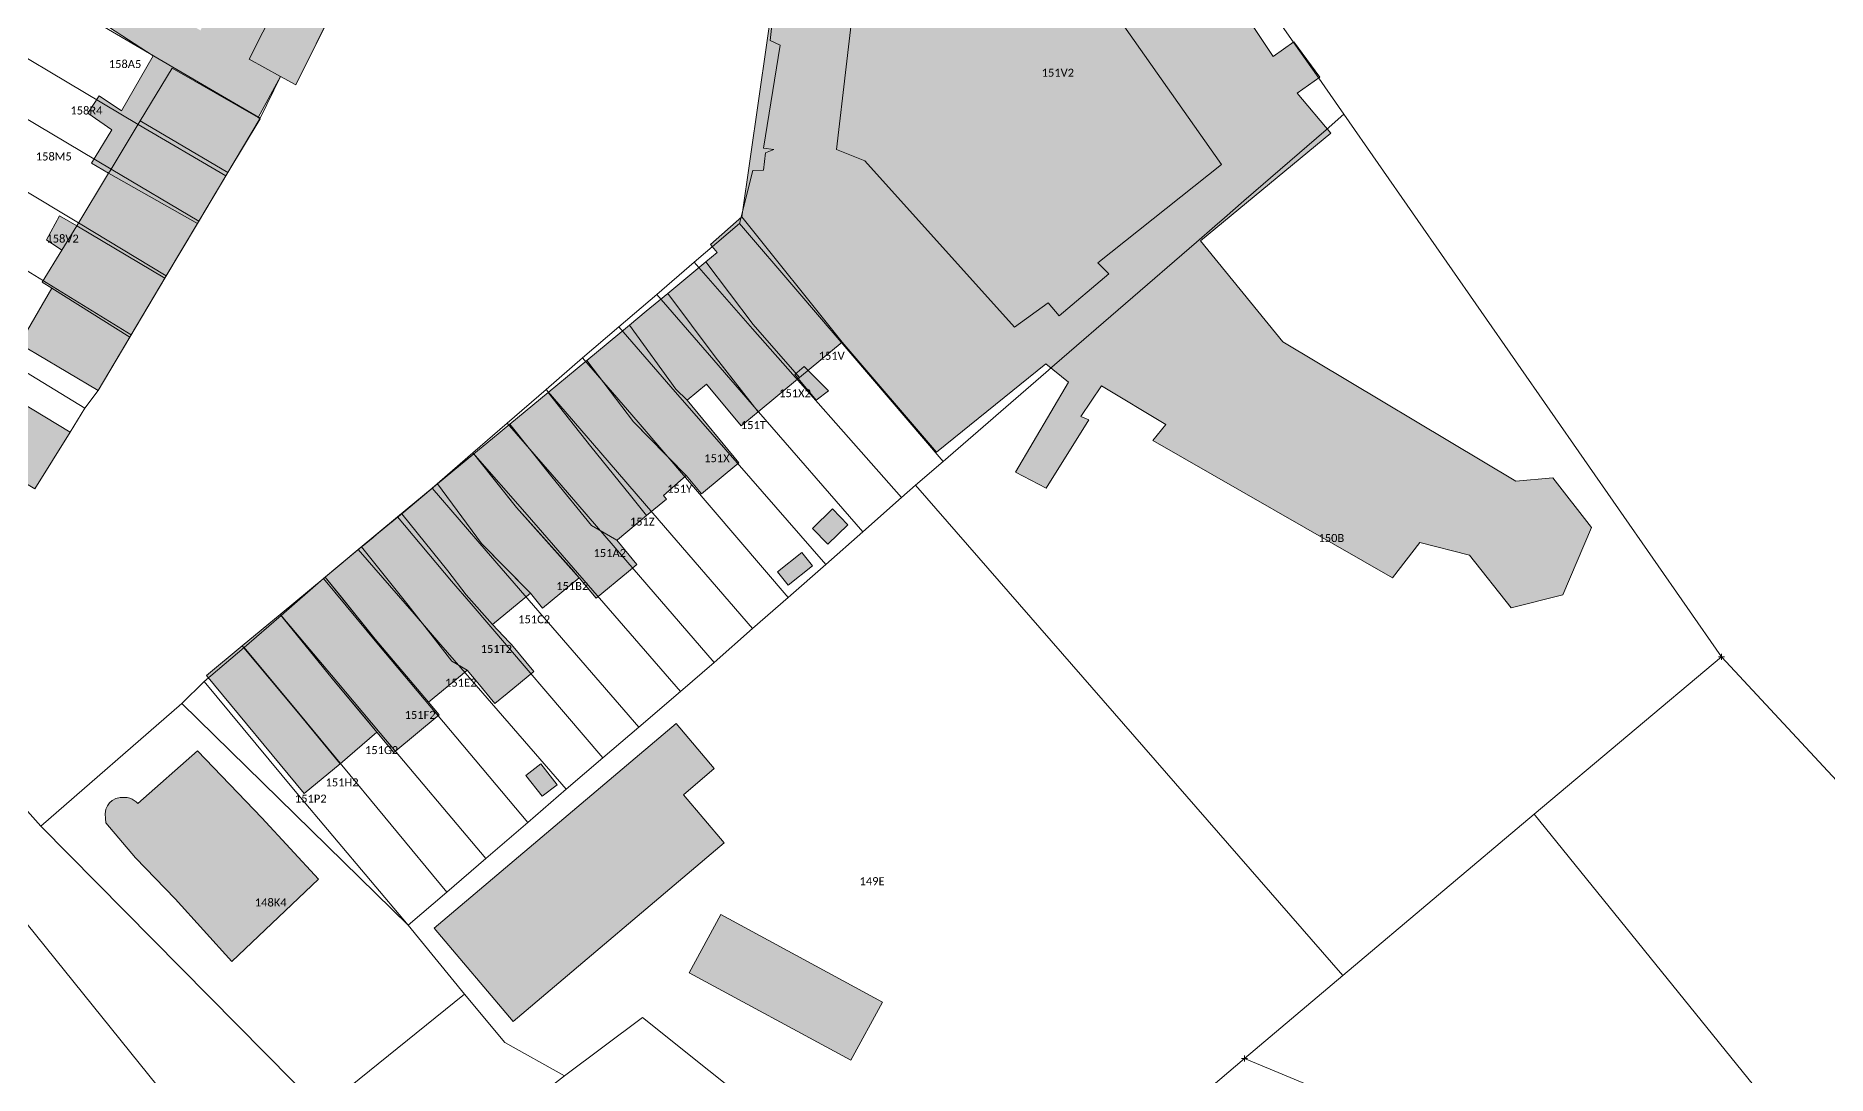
# Model space of a CAD drawing. Header units: metres. Extents: x 113120 to 240396, y 120329 to 242116.
# Drawn here: x 116402.2 to 116581.3, y 121300.4 to 121404.3 of the extents above; entities that cross this region are included whole.
import ezdxf

# ---------------------------------------------------------------- set-up
doc = ezdxf.new("R2010")
doc.units = ezdxf.units.M
doc.header["$LTSCALE"] = 3
doc.header["$PDMODE"] = 2
doc.header["$PDSIZE"] = 0.3
for name, color, linetype, lineweight in [('Bpn_CaPa', 78, 'Continuous', 0), ('Bpn_ReBu', 4, 'Continuous', 0), ('Bpt_CaNu', 7, 'Continuous', 0), ('Bpt_PrSt', 7, 'Continuous', 0), ('Hachure bâtiment', 11, 'Continuous', 0)]:
    doc.layers.add(name, color=color, linetype=linetype, lineweight=lineweight)
doc.styles.add('Legend', font='')
doc.styles.get('Legend').set_extended_font_data('Calibri')

msp = doc.modelspace()

# ---------------------------------------------------------------- hatches: boundary and pattern name
at = {"layer": 'Hachure bâtiment'}
h = msp.add_hatch(color=256, dxfattribs=at)
h.dxf.hatch_style = 1
h.paths.add_polyline_path([(116485.05, 121391.81), (116500, 121375.18), (116503.37, 121377.59), (116504.49, 121376.31), (116509.46, 121380.49), (116508.34, 121381.62), (116520.72, 121391.44), (116499.52, 121421.56), (116484.14, 121409.5), (116482.21, 121392.94)], flags=16)
h.paths.add_polyline_path([(116492.41, 121462.79), (116489.84, 121458.23), (116489.37, 121457.42), (116487.35, 121458.57), (116485.9, 121456), (116489.4, 121454.17), (116488.1, 121451.9), (116486.8, 121452.72), (116485.72, 121450.6), (116483.77, 121446.77), (116484.71, 121446.18), (116484.95, 121446.03), (116483.1, 121442.42), (116482.27, 121442.82), (116481.49, 121441.49), (116480.84, 121440.37), (116480.05, 121439.01), (116479.12, 121437.4), (116475.75, 121439.3), (116474.45, 121436.95), (116476.07, 121435.9), (116473.9, 121431.85), (116473.45, 121432.17), (116472.45, 121430.4), (116476.65, 121428), (116475.75, 121426.32), (116472.7, 121428.05), (116470.78, 121424.55), (116470.5, 121424.71), (116468.92, 121425.6), (116468.27, 121424.27), (116469.82, 121423.25), (116468.53, 121420.79), (116467.75, 121419.3), (116466.72, 121419.9), (116466.17, 121419), (116470.52, 121416.15), (116469.22, 121414.15), (116462.52, 121418.03), (116462.13, 121418.25), (116461.87, 121418.4), (116461.65, 121418.5), (116464.47, 121423.22), (116463.42, 121423.82), (116465.45, 121427.37), (116467.57, 121431.08), (116469.54, 121434.52), (116471.55, 121438.02), (116471.65, 121438.19), (116471.74, 121438.35), (116473.92, 121442.32), (116473.99, 121442.45), (116474.1, 121442.65), (116476.17, 121446.29), (116478.15, 121449.77), (116478.24, 121449.93), (116478.32, 121450.09), (116480.35, 121453.89), (116482.5, 121457.92), (116482, 121458.25), (116484.2, 121462.45), (116484.62, 121462.25), (116486.67, 121466)])
h = msp.add_hatch(color=256, dxfattribs=at)
h.dxf.hatch_style = 1
h.paths.add_polyline_path([(116427.78, 121427.98), (116425.9, 121424.52), (116429.22, 121422.55), (116425.7, 121415.7), (116423.82, 121412.02), (116427.57, 121410.12), (116423.47, 121401.97), (116426.61, 121400.24), (116424.37, 121396.13), (116415.8, 121401.07), (116412.6, 121395.79), (116409.58, 121390.81), (116409.43, 121390.56), (116407.71, 121391.58), (116409.75, 121394.92), (116407.35, 121396.57), (116408.5, 121398.32), (116410.72, 121396.82), (116413.9, 121402.32), (116404.5, 121408.45), (116406.67, 121411.8), (116418.62, 121404.85), (116421.22, 121409.9), (116419.32, 121411.07), (116420.05, 121412.6), (116417.15, 121414.15), (116417.77, 121415.45), (116416.05, 121416.47), (116417.17, 121418.35), (116418.92, 121417.57), (116419.62, 121418.82), (116420.52, 121418.17), (116422.35, 121421.7), (116415.8, 121425.23), (116413.32, 121426.57), (116415.1, 121430.1), (116414.25, 121430.62), (116415, 121432.17), (116416.3, 121431.5), (116417.17, 121433.42)])
h = msp.add_hatch(color=256, dxfattribs=at)
h.dxf.hatch_style = 1
h.paths.add_polyline_path([(116485.05, 121391.81), (116500, 121375.18), (116503.37, 121377.59), (116504.49, 121376.31), (116509.46, 121380.49), (116508.34, 121381.62), (116520.72, 121391.44), (116499.52, 121421.56), (116484.14, 121409.5), (116482.21, 121392.94)], flags=16)
h.paths.add_polyline_path([(116472.74, 121386.21), (116476.09, 121409.44), (116505.37, 121432.12), (116507.62, 121429.25), (116509.06, 121430.21), (116511.47, 121427.18), (116509.71, 121425.57), (116516.79, 121415.54), (116518.87, 121416.82), (116522.41, 121411.86), (116520.33, 121410.58), (116525.88, 121402.25), (116527.96, 121403.7), (116530.53, 121400.18), (116528.29, 121398.57), (116531.66, 121394.57), (116518.61, 121383.81), (116526.84, 121373.7), (116550.16, 121359.77), (116553.85, 121360.1), (116557.71, 121355.14), (116554.83, 121348.39), (116549.69, 121347.1), (116545.51, 121352.38), (116540.53, 121353.65), (116537.81, 121350.11), (116513.86, 121363.85), (116515.15, 121365.45), (116508.72, 121369.29), (116506.64, 121366.23), (116507.44, 121365.91), (116503.17, 121359.07), (116500.12, 121360.67), (116505.41, 121369.67), (116503.16, 121371.51), (116492.2, 121362.67), (116482.78, 121373.67)])
h = msp.add_hatch(color=256, dxfattribs=at)
h.dxf.hatch_style = 1
h.paths.add_polyline_path([(116470.27, 121382.63), (116469.6, 121383.44), (116472.74, 121386.21), (116482.78, 121373.67), (116478.52, 121370.14), (116473.89, 121375.45), (116469.16, 121381.71)])
h.paths.add_polyline_path([(116485.05, 121391.81), (116500, 121375.18), (116503.37, 121377.59), (116504.49, 121376.31), (116509.46, 121380.49), (116508.34, 121381.62), (116520.72, 121391.44), (116499.52, 121421.56), (116484.14, 121409.5), (116482.21, 121392.94)], flags=16)
h = msp.add_hatch(color=256, dxfattribs=at)
h.dxf.hatch_style = 1
h.paths.add_polyline_path([(116522.27, 121411.72), (116520.31, 121410.42), (116516.81, 121415.4), (116518.73, 121416.67)], flags=17)
h.paths.add_polyline_path([(116485.05, 121391.81), (116500, 121375.18), (116503.37, 121377.59), (116504.49, 121376.31), (116509.46, 121380.49), (116508.34, 121381.62), (116520.72, 121391.44), (116499.52, 121421.56), (116484.14, 121409.5), (116482.21, 121392.94)], flags=16)
h = msp.add_hatch(color=256, dxfattribs=at)
h.dxf.hatch_style = 1
h.paths.add_polyline_path([(116432.26, 121407.69), (116432.19, 121407.55), (116428.15, 121399.4), (116426.61, 121400.24), (116423.47, 121401.97), (116427.57, 121410.12)])
h = msp.add_hatch(color=256, dxfattribs=at)
h.dxf.hatch_style = 1
h.paths.add_polyline_path([(116424.37, 121396.13), (116424.57, 121396.02), (116421.36, 121390.64), (116412.6, 121395.79), (116415.8, 121401.07)], flags=17)
h = msp.add_hatch(color=256, dxfattribs=at)
h.dxf.hatch_style = 1
h.paths.add_polyline_path([(116421.36, 121390.64), (116418.33, 121385.55), (116409.43, 121390.56), (116409.58, 121390.81), (116412.6, 121395.79)])
h = msp.add_hatch(color=256, dxfattribs=at)
h.dxf.hatch_style = 1
h.paths.add_polyline_path([(116418.33, 121385.55), (116415.05, 121380.06), (116406.25, 121385.31), (116409.43, 121390.56)])
h = msp.add_hatch(color=256, dxfattribs=at)
h.dxf.hatch_style = 1
h.paths.add_polyline_path([(116406.25, 121385.31), (116404.77, 121382.87), (116403.22, 121383.92), (116404.52, 121386.32)])
h = msp.add_hatch(color=256, dxfattribs=at)
h.dxf.hatch_style = 1
h.paths.add_polyline_path([(116415.05, 121380.06), (116411.55, 121374.18), (116403.75, 121379.07), (116402.78, 121379.66), (116404.77, 121382.87), (116406.25, 121385.31)])
h = msp.add_hatch(color=256, dxfattribs=at)
h.dxf.hatch_style = 1
h.paths.add_polyline_path([(116465.35, 121378.55), (116469.16, 121381.71), (116473.89, 121375.45), (116478.52, 121370.14), (116474.37, 121366.71), (116470.08, 121372.22)])
h = msp.add_hatch(color=256, dxfattribs=at)
h.dxf.hatch_style = 1
h.paths.add_polyline_path([(116411.55, 121374.18), (116408.37, 121368.85), (116402.32, 121372.45), (116400.52, 121373.52), (116400.71, 121373.85), (116403.75, 121379.07)])
h = msp.add_hatch(color=256, dxfattribs=at)
h.dxf.hatch_style = 1
h.paths.add_polyline_path([(116467.28, 121367.86), (116466.15, 121368.97), (116461.5, 121375.36), (116463.19, 121376.76), (116465.35, 121378.55), (116470.08, 121372.22), (116471.05, 121370.98), (116474.37, 121366.71), (116472.67, 121365.31), (116469.22, 121369.47)])
h = msp.add_hatch(color=256, dxfattribs=at)
h.dxf.hatch_style = 1
h.paths.add_polyline_path([(116457.26, 121371.85), (116461.5, 121375.36), (116466.15, 121368.97), (116467.28, 121367.86), (116472.46, 121361.61), (116468.7, 121358.5), (116467.18, 121360.34), (116466.74, 121360.78), (116461.92, 121365.7)])
h = msp.add_hatch(color=256, dxfattribs=at)
h.dxf.hatch_style = 1
h.paths.add_polyline_path([(116453.38, 121368.64), (116457.26, 121371.85), (116461.92, 121365.7), (116467.18, 121360.34), (116464.91, 121358.34), (116465.05, 121358.18), (116465.21, 121357.98), (116463.23, 121356.34), (116461.6, 121358.35), (116457.64, 121363.23)])
h = msp.add_hatch(color=256, dxfattribs=at)
h.dxf.hatch_style = 1
h.paths.add_polyline_path([(116481.42, 121368.82), (116480.17, 121367.87), (116478.05, 121370.43), (116478.97, 121371.25)], flags=17)
h = msp.add_hatch(color=256, dxfattribs=at)
h.dxf.hatch_style = 1
h.paths.add_polyline_path([(116405.6, 121364.67), (116402.04, 121359.02), (116394.22, 121363.72), (116397.97, 121369.27)])
h = msp.add_hatch(color=256, dxfattribs=at)
h.dxf.hatch_style = 1
h.paths.add_polyline_path([(116449.55, 121365.47), (116453.38, 121368.64), (116453.38, 121368.63), (116457.64, 121363.23), (116461.6, 121358.35), (116463.23, 121356.34), (116460.31, 121353.92), (116460.24, 121353.86), (116460.24, 121353.86), (116457.71, 121355.33), (116453.74, 121360.19)])
h = msp.add_hatch(color=256, dxfattribs=at)
h.dxf.hatch_style = 1
h.paths.add_polyline_path([(116457.71, 121355.33), (116460.24, 121353.86), (116462.24, 121351.43), (116461.4, 121350.74), (116458.19, 121348.08), (116456.5, 121350.11), (116455.74, 121350.96), (116450.21, 121357.13), (116446.42, 121361.91), (116445.96, 121362.49), (116447.82, 121364.03), (116449.55, 121365.47), (116453.74, 121360.19)])
h = msp.add_hatch(color=256, dxfattribs=at)
h.dxf.hatch_style = 1
h.paths.add_polyline_path([(116445.96, 121362.49), (116450.21, 121357.13), (116456.5, 121350.11), (116452.83, 121347.07), (116451.61, 121348.57), (116451.23, 121348.97), (116446.73, 121353.55), (116442.33, 121359.49), (116445.96, 121362.49)])
h = msp.add_hatch(color=256, dxfattribs=at)
h.dxf.hatch_style = 1
h.paths.add_polyline_path([(116438.74, 121356.52), (116442.33, 121359.49), (116446.73, 121353.55), (116451.61, 121348.57), (116447.82, 121345.44), (116445.19, 121348.42), (116443.36, 121350.8)])
h = msp.add_hatch(color=256, dxfattribs=at)
h.dxf.hatch_style = 1
h.paths.add_polyline_path([(116451.95, 121340.75), (116449.29, 121338.55), (116448.06, 121337.53), (116446.35, 121339.59), (116445.3, 121340.87), (116443.75, 121341.77), (116441.9, 121344.17), (116439.39, 121347.38), (116434.73, 121353.19), (116434.94, 121353.37), (116435.16, 121353.55), (116435.88, 121354.15), (116436.23, 121354.44), (116437.55, 121355.53), (116437.65, 121355.61), (116438.07, 121355.96), (116438.74, 121356.52), (116443.36, 121350.8), (116445.19, 121348.42), (116447.82, 121345.44), (116449.5, 121343.67), (116449.72, 121343.44)])
h = msp.add_hatch(color=256, dxfattribs=at)
h.dxf.hatch_style = 1
h.paths.add_polyline_path([(116483.35, 121355.42), (116481.35, 121353.47), (116479.83, 121355.05), (116481.82, 121357)], flags=17)
h = msp.add_hatch(color=256, dxfattribs=at)
h.dxf.hatch_style = 1
h.paths.add_polyline_path([(116444.79, 121340.45), (116441.43, 121337.67), (116436.08, 121343.97), (116432.71, 121348.17), (116431.09, 121350.18), (116434.73, 121353.19), (116439.39, 121347.38), (116441.9, 121344.17), (116443.75, 121341.77), (116445.3, 121340.87)])
h = msp.add_hatch(color=256, dxfattribs=at)
h.dxf.hatch_style = 1
h.paths.add_polyline_path([(116479.82, 121351.32), (116477.37, 121349.37), (116476.3, 121350.7), (116478.75, 121352.65)], flags=17)
h = msp.add_hatch(color=256, dxfattribs=at)
h.dxf.hatch_style = 1
h.paths.add_polyline_path([(116426.57, 121346.44), (116431.09, 121350.18), (116436.08, 121343.97), (116441.43, 121337.67), (116442.49, 121336.39), (116437.94, 121332.63), (116436.26, 121334.67), (116435.22, 121335.93), (116431.78, 121340.05)])
h = msp.add_hatch(color=256, dxfattribs=at)
h.dxf.hatch_style = 1
h.paths.add_polyline_path([(116426.57, 121346.44), (116431.78, 121340.05), (116436.26, 121334.67), (116432.57, 121331.51), (116428.24, 121336.78), (116422.79, 121343.31)])
h = msp.add_hatch(color=256, dxfattribs=at)
h.dxf.hatch_style = 1
h.paths.add_polyline_path([(116432.57, 121331.51), (116428.99, 121328.54), (116419.22, 121340.35), (116422.79, 121343.31), (116428.24, 121336.78)])
h = msp.add_hatch(color=256, dxfattribs=at)
h.dxf.hatch_style = 1
h.paths.add_polyline_path([(116449.89, 121305.75), (116442, 121315.06), (116466.17, 121335.53), (116469.98, 121331.03), (116466.9, 121328.42), (116470.98, 121323.61)])
h = msp.add_hatch(color=256, dxfattribs=at)
h.dxf.hatch_style = 1
h.paths.add_polyline_path([(116424.74, 121326.11), (116430.41, 121319.98), (116421.76, 121311.75), (116416.08, 121318), (116412.13, 121322.11), (116409.15, 121325.6), (116409.12, 121326.05), (116409.08, 121326.52), (116409.15, 121326.96), (116409.31, 121327.3), (116409.53, 121327.61), (116409.8, 121327.85), (116410.16, 121328.04), (116410.59, 121328.13), (116411.01, 121328.15), (116411.28, 121328.13), (116411.55, 121328.06), (116411.8, 121327.97), (116411.99, 121327.84), (116412.18, 121327.69), (116412.34, 121327.54), (116418.32, 121332.82)])
h = msp.add_hatch(color=256, dxfattribs=at)
h.dxf.hatch_style = 1
h.paths.add_polyline_path([(116454.27, 121329.42), (116452.77, 121328.27), (116451.15, 121330.35), (116452.65, 121331.52)], flags=17)
h = msp.add_hatch(color=256, dxfattribs=at)
h.dxf.hatch_style = 1
h.paths.add_polyline_path([(116483.64, 121301.86), (116467.49, 121310.61), (116470.64, 121316.43), (116486.8, 121307.68)])

# ---------------------------------------------------------------- linework, layer by layer
at = {"layer": 'Bpn_CaPa'}
for points in [[(116645.59, 121261.66), (116570.7, 121342.22), (116532.95, 121396.48), (116532.95, 121396.48), (116530.2, 121400.39), (116528.11, 121403.37), (116526.77, 121405.28), (116551.83, 121422.95), (116594.29, 121452.89)], [(116526.77, 121405.28), (116528.11, 121403.37), (116530.2, 121400.39), (116532.95, 121396.48), (116532.95, 121396.48), (116531.17, 121394.89), (116522.96, 121387.79), (116521, 121386.09), (116520.06, 121385.27), (116518.2, 121383.66), (116504.02, 121371.39), (116503.16, 121370.64), (116492.87, 121361.74), (116478.34, 121378.73), (116472.51, 121385.55), (116473.84, 121390.85), (116474.92, 121390.87), (116475.13, 121392.62), (116475.96, 121392.94), (116474.9, 121393.08), (116476.57, 121403.37), (116475.57, 121403.83), (116476.17, 121409.32)], [(116496.33, 121279.37), (116462.81, 121306.13), (116455.03, 121300.29), (116449.04, 121303.63), (116445.01, 121308.46), (116439.39, 121315.37), (116443.25, 121318.66), (116447.14, 121322.03), (116451.36, 121325.65), (116455.2, 121328.96), (116458.86, 121332.1), (116462.45, 121335.18), (116466.61, 121338.75), (116469.98, 121341.65), (116473.83, 121345.03), (116477.38, 121348.15), (116481.15, 121351.45), (116484.85, 121354.7), (116488.72, 121358.14), (116490.13, 121359.36), (116532.84, 121310.33), (116523, 121302.04), (116513.82, 121294.22)], [(116513.82, 121294.22), (116523, 121302.04), (116558.36, 121287.35)]]:
    msp.add_lwpolyline(points, dxfattribs=at)
for points in [[(116391.4, 121415.77), (116400.27, 121423.5), (116401.02, 121424.17), (116417.72, 121415.35), (116423.87, 121412.12), (116432.27, 121407.7), (116428.15, 121399.4), (116426.61, 121400.24), (116424.6, 121396.08), (116415.85, 121401.16), (116404.19, 121408.04), (116397.77, 121411.86), (116391.4, 121415.77)], [(116392.8, 121407.1), (116397.77, 121411.86), (116404.19, 121408.04), (116415.85, 121401.16), (116424.6, 121396.08), (116421.15, 121390.29), (116412.38, 121395.43), (116392.8, 121407.1)], [(116392.8, 121407.1), (116412.38, 121395.43), (116421.15, 121390.29), (116418.45, 121385.77), (116409.68, 121390.98), (116388.89, 121403.34), (116392.8, 121407.1)], [(116418.45, 121385.77), (116415.2, 121380.32), (116406.43, 121385.61), (116394.36, 121392.84), (116384.43, 121398.92), (116388.89, 121403.34), (116409.68, 121390.98), (116418.45, 121385.77)], [(116570.7, 121342.22), (116551.99, 121326.46), (116532.84, 121310.33), (116490.13, 121359.36), (116492.87, 121361.74), (116503.16, 121370.64), (116504.02, 121371.39), (116518.2, 121383.66), (116520.06, 121385.27), (116521, 121386.09), (116522.96, 121387.79), (116531.17, 121394.89), (116532.95, 121396.48), (116570.7, 121342.22)], [(116394.36, 121392.84), (116406.43, 121385.61), (116415.2, 121380.32), (116411.68, 121374.4), (116403.89, 121379.2), (116402.91, 121379.8), (116401.61, 121380.61), (116390.52, 121387.38), (116394.36, 121392.84)], [(116407.05, 121367.07), (116385.77, 121380.07), (116390.52, 121387.38), (116401.61, 121380.61), (116402.91, 121379.8), (116403.89, 121379.2), (116411.68, 121374.4), (116408.37, 121368.85), (116407.05, 121367.07)], [(116467.99, 121381.67), (116472.51, 121385.55), (116478.34, 121378.73), (116492.87, 121361.74), (116490.13, 121359.36), (116488.72, 121358.14), (116473.8, 121375.01), (116467.99, 121381.67)], [(116467.99, 121381.67), (116473.8, 121375.01), (116488.72, 121358.14), (116484.85, 121354.7), (116474.43, 121366.69), (116469.96, 121371.87), (116464.24, 121378.45), (116467.99, 121381.67)], [(116407.05, 121367.07), (116405.6, 121364.67), (116402.05, 121359.02), (116394.22, 121363.72), (116393.3, 121364.22), (116381.31, 121371.91), (116385.77, 121380.07), (116407.05, 121367.07)], [(116481.15, 121351.45), (116467.28, 121367.34), (116466.09, 121368.71), (116460.46, 121375.2), (116464.24, 121378.45), (116469.96, 121371.87), (116474.43, 121366.69), (116484.85, 121354.7), (116481.15, 121351.45)], [(116481.15, 121351.45), (116477.38, 121348.15), (116462.37, 121365.66), (116456.83, 121372.09), (116460.46, 121375.2), (116466.09, 121368.71), (116467.28, 121367.34), (116481.15, 121351.45)], [(116456.83, 121372.09), (116462.37, 121365.66), (116477.38, 121348.15), (116473.83, 121345.03), (116463.86, 121356.58), (116458.65, 121362.61), (116453.18, 121368.95), (116456.83, 121372.09)], [(116469.98, 121341.65), (116459.88, 121353.33), (116454.67, 121359.36), (116449.28, 121365.57), (116453.18, 121368.95), (116458.65, 121362.61), (116463.86, 121356.58), (116473.83, 121345.03), (116469.98, 121341.65)], [(116469.98, 121341.65), (116466.61, 121338.75), (116451.29, 121356.39), (116445.86, 121362.6), (116449.28, 121365.57), (116454.67, 121359.36), (116459.88, 121353.33), (116469.98, 121341.65)], [(116462.45, 121335.18), (116447.19, 121352.8), (116441.77, 121359.07), (116445.86, 121362.6), (116451.29, 121356.39), (116466.61, 121338.75), (116462.45, 121335.18)], [(116462.45, 121335.18), (116458.86, 121332.1), (116445.67, 121347.49), (116443.72, 121349.77), (116438.32, 121356.19), (116441.77, 121359.07), (116447.19, 121352.8), (116462.45, 121335.18)], [(116434.4, 121352.93), (116438.32, 121356.19), (116443.72, 121349.77), (116445.67, 121347.49), (116458.86, 121332.1), (116455.2, 121328.96), (116444.65, 121341.1), (116442.64, 121343.41), (116439.97, 121346.49), (116434.4, 121352.93)], [(116434.4, 121352.93), (116439.97, 121346.49), (116442.64, 121343.41), (116444.65, 121341.1), (116455.2, 121328.96), (116451.36, 121325.65), (116436.43, 121343.4), (116430.93, 121350.03), (116434.4, 121352.93)], [(116447.14, 121322.03), (116436.58, 121334.58), (116432.24, 121339.74), (116426.69, 121346.33), (116430.93, 121350.03), (116436.43, 121343.4), (116451.36, 121325.65), (116447.14, 121322.03)], [(116422.99, 121343.15), (116426.69, 121346.33), (116432.24, 121339.74), (116436.58, 121334.58), (116447.14, 121322.03), (116443.25, 121318.66), (116432.11, 121332.14), (116428.45, 121336.56), (116422.99, 121343.15)], [(116422.99, 121343.15), (116428.45, 121336.56), (116432.11, 121332.14), (116443.25, 121318.66), (116439.39, 121315.37), (116428.08, 121328.76), (116419, 121339.74), (116422.99, 121343.15)], [(116570.7, 121342.22), (116645.59, 121261.66), (116621.08, 121241.08), (116618.68, 121244.05), (116616.75, 121246.43), (116613.41, 121250.56), (116596.42, 121271.56), (116551.99, 121326.46), (116570.7, 121342.22)], [(116416.74, 121337.54), (116419, 121339.74), (116428.08, 121328.76), (116439.39, 121315.37), (116416.74, 121337.54)], [(116445.01, 121308.46), (116430.7, 121296.91), (116402.66, 121325.28), (116416.74, 121337.54), (116439.39, 121315.37), (116445.01, 121308.46)], [(116455.03, 121300.29), (116453.09, 121298.8), (116430.19, 121279.59), (116397.52, 121320.1), (116398.05, 121323.96), (116400.26, 121327.97), (116402.66, 121325.28), (116430.7, 121296.91), (116445.01, 121308.46), (116449.04, 121303.63), (116455.03, 121300.29)], [(116532.84, 121310.33), (116551.99, 121326.46), (116596.42, 121271.56), (116582.38, 121277.38), (116576.39, 121279.87), (116570.38, 121282.36), (116564.38, 121284.85), (116558.36, 121287.35), (116523, 121302.04), (116532.84, 121310.33)], [(116455.03, 121300.29), (116462.81, 121306.13), (116496.33, 121279.37), (116509.8, 121265.3), (116511.09, 121259.43), (116512.79, 121247.78), (116496.96, 121246.1), (116474.56, 121241.64), (116469.67, 121241.25), (116467.41, 121241.36), (116464.12, 121242.18), (116459.79, 121244.5), (116455.93, 121248.29), (116430.19, 121279.59), (116453.09, 121298.8), (116455.03, 121300.29)]]:
    msp.add_lwpolyline(points, close=True, dxfattribs=at)
at = {"layer": 'Bpn_ReBu'}
for points in [[(116485.05, 121391.81), (116500, 121375.18), (116503.37, 121377.59), (116504.49, 121376.31), (116509.46, 121380.49), (116508.34, 121381.62), (116520.72, 121391.44), (116499.52, 121421.56), (116484.14, 121409.5), (116482.21, 121392.94), (116485.05, 121391.81)], [(116432.26, 121407.69), (116432.19, 121407.55), (116428.15, 121399.4), (116426.61, 121400.24), (116423.47, 121401.97), (116427.57, 121410.12), (116432.26, 121407.69)], [(116424.37, 121396.13), (116424.57, 121396.02), (116421.36, 121390.64), (116412.6, 121395.79), (116415.8, 121401.07), (116424.37, 121396.13)], [(116421.36, 121390.64), (116418.33, 121385.55), (116409.43, 121390.56), (116409.58, 121390.81), (116412.6, 121395.79), (116421.36, 121390.64)], [(116418.33, 121385.55), (116415.05, 121380.06), (116406.25, 121385.31), (116409.43, 121390.56), (116418.33, 121385.55)], [(116406.25, 121385.31), (116404.77, 121382.87), (116403.22, 121383.92), (116404.52, 121386.32), (116406.25, 121385.31)], [(116415.05, 121380.06), (116411.55, 121374.18), (116403.75, 121379.07), (116402.78, 121379.66), (116404.77, 121382.87), (116406.25, 121385.31), (116415.05, 121380.06)], [(116470.27, 121382.63), (116469.6, 121383.44), (116472.74, 121386.21), (116482.78, 121373.67), (116478.52, 121370.14), (116473.89, 121375.45), (116469.16, 121381.71), (116470.27, 121382.63)], [(116465.35, 121378.55), (116469.16, 121381.71), (116473.89, 121375.45), (116478.52, 121370.14), (116474.37, 121366.71), (116470.08, 121372.22), (116465.35, 121378.55)], [(116411.55, 121374.18), (116408.37, 121368.85), (116402.32, 121372.45), (116400.52, 121373.52), (116400.71, 121373.85), (116403.75, 121379.07), (116411.55, 121374.18)], [(116467.28, 121367.86), (116466.15, 121368.97), (116461.5, 121375.36), (116463.19, 121376.76), (116465.35, 121378.55), (116470.08, 121372.22), (116471.05, 121370.98), (116474.37, 121366.71), (116472.67, 121365.31), (116469.22, 121369.47), (116467.28, 121367.86)], [(116457.26, 121371.85), (116461.5, 121375.36), (116466.15, 121368.97), (116467.28, 121367.86), (116472.46, 121361.61), (116468.7, 121358.5), (116467.18, 121360.34), (116466.74, 121360.78), (116461.92, 121365.7), (116457.26, 121371.85)], [(116453.38, 121368.64), (116457.26, 121371.85), (116461.92, 121365.7), (116467.18, 121360.34), (116464.91, 121358.34), (116465.05, 121358.18), (116465.21, 121357.98), (116463.23, 121356.34), (116461.6, 121358.35), (116457.64, 121363.23), (116453.38, 121368.64)], [(116481.42, 121368.82), (116480.17, 121367.87), (116478.05, 121370.43), (116478.97, 121371.25), (116481.42, 121368.82)], [(116405.6, 121364.67), (116402.04, 121359.02), (116394.22, 121363.72), (116397.97, 121369.27), (116405.6, 121364.67)], [(116449.55, 121365.47), (116453.38, 121368.64), (116453.38, 121368.63), (116457.64, 121363.23), (116461.6, 121358.35), (116463.23, 121356.34), (116460.31, 121353.92), (116460.24, 121353.86), (116460.24, 121353.86), (116457.71, 121355.33), (116453.74, 121360.19), (116449.55, 121365.47)], [(116457.71, 121355.33), (116460.24, 121353.86), (116462.24, 121351.43), (116461.4, 121350.74), (116458.19, 121348.08), (116456.5, 121350.11), (116455.74, 121350.96), (116450.21, 121357.13), (116446.42, 121361.91), (116445.96, 121362.49), (116447.82, 121364.03), (116449.55, 121365.47), (116453.74, 121360.19), (116457.71, 121355.33)], [(116445.96, 121362.49), (116450.21, 121357.13), (116456.5, 121350.11), (116452.83, 121347.07), (116451.61, 121348.57), (116451.23, 121348.97), (116446.73, 121353.55), (116442.33, 121359.49), (116445.96, 121362.49), (116445.96, 121362.49)], [(116438.74, 121356.52), (116442.33, 121359.49), (116446.73, 121353.55), (116451.61, 121348.57), (116447.82, 121345.44), (116445.19, 121348.42), (116443.36, 121350.8), (116438.74, 121356.52)], [(116451.95, 121340.75), (116449.29, 121338.55), (116448.06, 121337.53), (116446.35, 121339.59), (116445.3, 121340.87), (116443.75, 121341.77), (116441.9, 121344.17), (116439.39, 121347.38), (116434.73, 121353.19), (116434.94, 121353.37), (116435.16, 121353.55), (116435.88, 121354.15), (116436.23, 121354.44), (116437.55, 121355.53), (116437.65, 121355.61), (116438.07, 121355.96), (116438.74, 121356.52), (116443.36, 121350.8), (116445.19, 121348.42), (116447.82, 121345.44), (116449.5, 121343.67), (116449.72, 121343.44), (116451.95, 121340.75)], [(116483.35, 121355.42), (116481.35, 121353.47), (116479.83, 121355.05), (116481.82, 121357), (116483.35, 121355.42)], [(116444.79, 121340.45), (116441.43, 121337.67), (116436.08, 121343.97), (116432.71, 121348.17), (116431.09, 121350.18), (116434.73, 121353.19), (116439.39, 121347.38), (116441.9, 121344.17), (116443.75, 121341.77), (116445.3, 121340.87), (116444.79, 121340.45)], [(116479.82, 121351.32), (116477.37, 121349.37), (116476.3, 121350.7), (116478.75, 121352.65), (116479.82, 121351.32)], [(116426.57, 121346.44), (116431.09, 121350.18), (116436.08, 121343.97), (116441.43, 121337.67), (116442.49, 121336.39), (116437.94, 121332.63), (116436.26, 121334.67), (116435.22, 121335.93), (116431.78, 121340.05), (116426.57, 121346.44)], [(116426.57, 121346.44), (116431.78, 121340.05), (116436.26, 121334.67), (116432.57, 121331.51), (116428.24, 121336.78), (116422.79, 121343.31), (116426.57, 121346.44)], [(116432.57, 121331.51), (116428.99, 121328.54), (116419.22, 121340.35), (116422.79, 121343.31), (116428.24, 121336.78), (116432.57, 121331.51)], [(116449.89, 121305.75), (116442, 121315.06), (116466.17, 121335.53), (116469.98, 121331.03), (116466.9, 121328.42), (116470.98, 121323.61), (116449.89, 121305.75)], [(116424.74, 121326.11), (116430.41, 121319.98), (116421.76, 121311.75), (116416.08, 121318), (116412.13, 121322.11), (116409.15, 121325.6), (116409.12, 121326.05), (116409.08, 121326.52), (116409.15, 121326.96), (116409.31, 121327.3), (116409.53, 121327.61), (116409.8, 121327.85), (116410.16, 121328.04), (116410.59, 121328.13), (116411.01, 121328.15), (116411.28, 121328.13), (116411.55, 121328.06), (116411.8, 121327.97), (116411.99, 121327.84), (116412.18, 121327.69), (116412.34, 121327.54), (116418.32, 121332.82), (116424.74, 121326.11)], [(116454.27, 121329.42), (116452.77, 121328.27), (116451.15, 121330.35), (116452.65, 121331.52), (116454.27, 121329.42)], [(116483.64, 121301.86), (116467.49, 121310.61), (116470.64, 121316.43), (116486.8, 121307.68), (116483.64, 121301.86)]]:
    msp.add_lwpolyline(points, close=True, dxfattribs=at)
for points in [[(116427.57, 121410.12), (116423.47, 121401.97), (116426.61, 121400.24), (116424.37, 121396.13), (116415.8, 121401.07), (116412.6, 121395.79), (116409.58, 121390.81), (116409.43, 121390.56), (116407.71, 121391.58), (116409.75, 121394.92), (116407.35, 121396.57), (116408.5, 121398.32), (116410.72, 121396.82), (116413.9, 121402.32), (116404.5, 121408.45)], [(116520.33, 121410.58), (116525.88, 121402.25), (116527.96, 121403.7), (116530.53, 121400.18), (116528.29, 121398.57), (116531.66, 121394.57), (116518.61, 121383.81), (116526.84, 121373.7), (116550.16, 121359.77), (116553.85, 121360.1), (116557.71, 121355.14), (116554.83, 121348.39), (116549.69, 121347.1), (116545.51, 121352.38), (116540.53, 121353.65), (116537.81, 121350.11), (116513.86, 121363.85), (116515.15, 121365.45), (116508.72, 121369.29), (116506.64, 121366.23), (116507.44, 121365.91), (116503.17, 121359.07), (116500.12, 121360.67), (116505.41, 121369.67), (116503.16, 121371.51), (116492.2, 121362.67), (116482.78, 121373.67), (116472.74, 121386.21), (116472.74, 121386.21), (116476.09, 121409.44)]]:
    msp.add_lwpolyline(points, dxfattribs=at)
at = {"layer": 'Bpt_PrSt'}
for p in [(116570.7, 121342.22), (116523, 121302.04)]:
    msp.add_point(p, dxfattribs=at)

# ---------------------------------------------------------------- texts
at = {"layer": 'Bpt_CaNu', "char_height": 0.8, "attachment_point": 7, "style": 'Legend'}
for s, insert in [('158A5', (116409.45, 121401.08)), ('151V2', (116502.73, 121400.21)), ('158R4', (116405.61, 121396.43)), ('158M5', (116402.15, 121391.83)), ('158V2', (116403.21, 121383.62)), ('151V', (116480.43, 121371.9)), ('151X2', (116476.48, 121368.16)), ('151T', (116472.65, 121364.97)), ('151X', (116468.99, 121361.66)), ('151Y', (116465.28, 121358.6)), ('151Z', (116461.56, 121355.32)), ('150B', (116530.41, 121353.68)), ('151A2', (116457.92, 121352.18)), ('151B2', (116454.19, 121348.88)), ('151C2', (116450.39, 121345.55)), ('151T2', (116446.63, 121342.59)), ('151E2', (116443.07, 121339.21)), ('151F2', (116439.03, 121335.99)), ('151G2', (116435.07, 121332.47)), ('151H2', (116431.12, 121329.24)), ('151P2', (116428.06, 121327.62)), ('149E', (116484.52, 121319.37)), ('148K4', (116424.05, 121317.23))]:
    msp.add_mtext(s, dxfattribs=dict(at, insert=insert))

doc.saveas('drawing.dxf')
